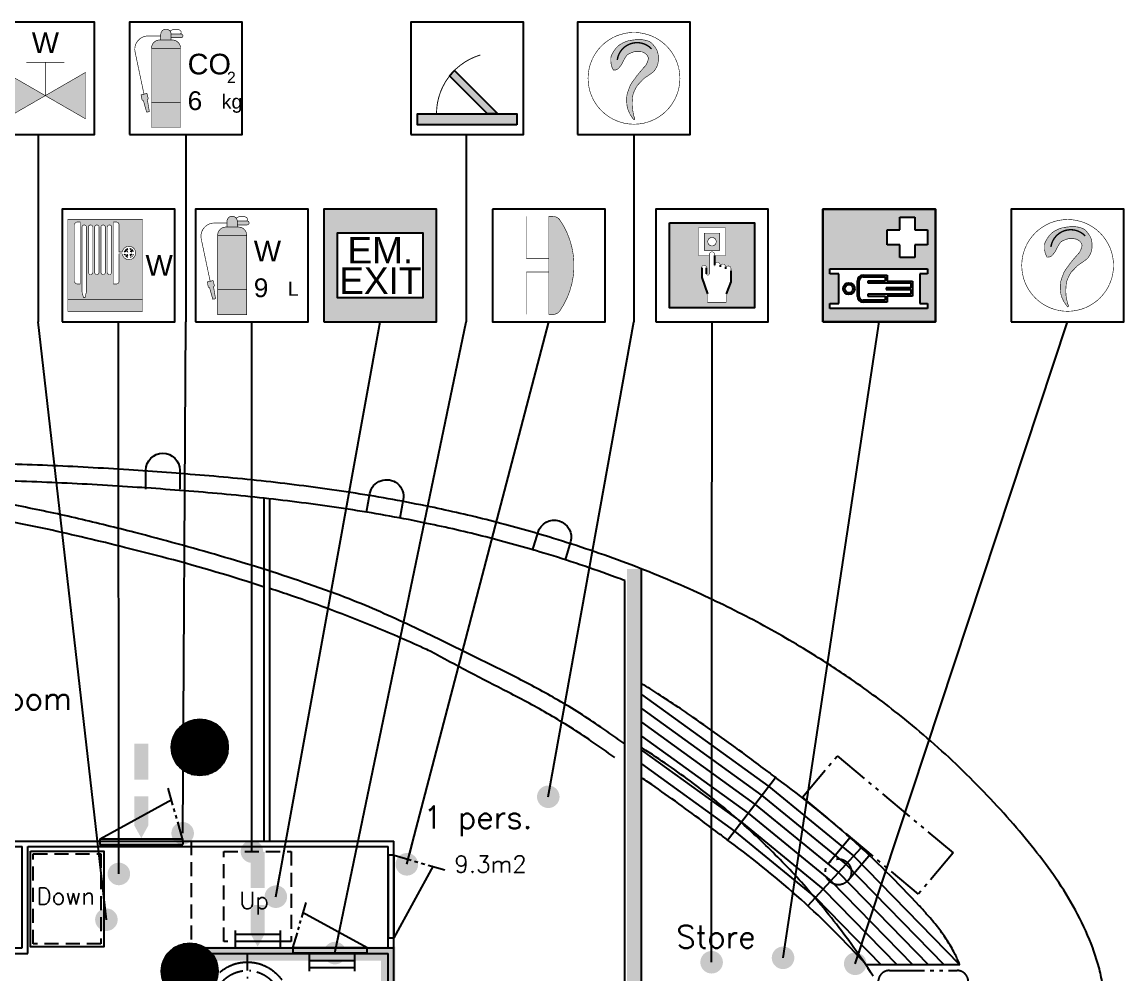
# Model space of a CAD drawing. Header units: millimetres. Extents: x 1084702 to 1166801, y 36632 to 124519.
# Drawn here: x 1117393 to 1127174, y 62397 to 70850 of the extents above; entities that cross this region are included whole.
import ezdxf
from ezdxf.enums import TextEntityAlignment as Align

# ---------------------------------------------------------------- set-up
doc = ezdxf.new("R2010")
doc.units = ezdxf.units.MM
doc.header["$LTSCALE"] = 250
for name, pattern in [('CENTER', [3, 2.5, -0.25, 0, -0.25]), ('DASHED', [0.75, 0.5, -0.25]), ('PHANTOM', [2.1, 1.25, -0.2, 0.125, -0.2, 0.125, -0.2]), ('PHANTOM2', [1.25, 0.625, -0.125, 0.125, -0.125, 0.125, -0.125])]:
    doc.linetypes.add(name, pattern=pattern)
doc.layers.get('0').update_dxf_attribs({"color": 255})
for name, color, linetype in [('%posline', 240, 'Continuous'), ('%symbol', 1, 'Continuous'), ('SAFECO1', 10, 'Continuous'), ('SAFECO2', 50, 'Continuous'), ('SAFECO253', 253, 'Continuous'), ('SAFECO3', 80, 'Continuous'), ('SAFECO7', 255, 'Continuous'), ('SAFETX1', 1, 'Continuous')]:
    doc.layers.add(name, color=color, linetype=linetype)
doc.styles.add('18', font='romans', dxfattribs={"height": 180})
doc.styles.add('ROMANS', font='ROMANS.shx', dxfattribs={"height": 100})
doc.styles.add('style1', font='arial.ttf')
doc.styles.add('SYMBOL TXT', font='arial.ttf')
doc.dimstyles.new('dott', dxfattribs={"dimscale": 100, "dimtxt": 150, "dimasz": 0.01, "dimexe": 0.5, "dimexo": 1, "dimgap": 1, "dimtad": 1, "dimdsep": 46, "dimtxsty": 'ROMANS', "dimcen": 1.5, "dimclrd": 1, "dimclre": 1, "dimclrt": 2, "dimazin": 2, "dimtfac": 1, "dimtmove": 2, "dimatfit": 3, "dimldrblk": 'DOT', "dimfxl": 1, "dimtvp": 100, "dimtolj": 1, "dimarcsym": 0})
pattern_1 = [(90, (-22923.392, -82019.804), (-18.095804, 1e-15), [])]

# ---------------------------------------------------------------- blocks, each defined once
blk = doc.blocks.new('A.4.25_SYMB')
at = {"layer": 'SAFECO3'}
h = blk.add_hatch(color=256, dxfattribs=at)
h.paths.add_polyline_path([(379, 821), (379, 686), (221, 686), (221, 821), (86, 821), (86, 979), (221, 979), (221, 1114), (379, 1114), (379, 979), (514, 979), (514, 821)], flags=16)
h.paths.add_polyline_path([(-432, 194), (-432, 323), (-432, 511), (-528, 511), (-528, 562), (515, 562), (515, 511), (432, 511), (432, 323), (432, 194), (515, 194), (515, 142), (-528, 142), (-528, 194)], flags=16)
h.paths.add_polyline_path([(-600, 1200), (600, 1200), (600, 0), (-600, 0)])
h = blk.add_hatch(color=256, dxfattribs=at)
h.dxf.hatch_style = 1
h.paths.add_polyline_path([(-385, 352, 1), (-261, 352, 1)])
h.paths.add_polyline_path([(-280, 352, -1), (-366, 352, -1)], flags=16)
h.paths.add_polyline_path([(83, 496), (-172, 496, 0.414214), (-233, 435), (-233, 352), (-233, 270, 0.414214), (-172, 209), (83, 209), (83, 273), (354, 273), (354, 352), (354, 432), (83, 432)])
h.paths.add_polyline_path([(64, 477), (64, 431), (-121, 431), (-121, 413), (335, 413), (335, 361), (72, 361), (72, 352), (72, 343), (335, 343), (335, 292), (-121, 292), (-121, 274), (64, 274), (64, 228), (-172, 228, -0.414214), (-214, 270), (-214, 352), (-214, 435, -0.414214), (-172, 477)], flags=16)
at = {"layer": 'SAFECO7'}
for p, q in [((-600, 1200), (600, 1200)), ((-600, 0), (-600, 1200)), ((600, 1200), (600, 0)), ((221, 979), (221, 1114)), ((221, 1114), (379, 1114)), ((379, 1114), (379, 979)), ((86, 821), (86, 979)), ((86, 979), (221, 979)), ((379, 979), (514, 979)), ((514, 979), (514, 821)), ((221, 821), (86, 821)), ((221, 686), (221, 821)), ((379, 821), (379, 686)), ((514, 821), (379, 821)), ((379, 686), (221, 686)), ((-528, 511), (-528, 562)), ((-528, 562), (515, 562)), ((-432, 511), (-528, 511)), ((-432, 323), (-432, 511)), ((-172, 496), (83, 496)), ((-172, 477), (64, 477)), ((64, 477), (64, 431)), ((83, 496), (83, 432)), ((515, 511), (432, 511)), ((432, 511), (432, 323)), ((515, 562), (515, 511)), ((-233, 352), (-233, 435)), ((-233, 270), (-233, 352)), ((-214, 352), (-214, 435)), ((-214, 270), (-214, 352)), ((64, 431), (-121, 431)), ((-121, 431), (-121, 413)), ((-121, 413), (335, 413)), ((335, 361), (72, 361)), ((72, 361), (72, 352)), ((72, 352), (72, 343)), ((83, 432), (354, 432)), ((335, 413), (335, 361)), ((354, 432), (354, 352)), ((-432, 194), (-432, 323)), ((335, 292), (-121, 292)), ((-121, 292), (-121, 274)), ((-121, 274), (64, 274)), ((64, 274), (64, 228)), ((72, 343), (335, 343)), ((354, 273), (83, 273)), ((83, 273), (83, 209)), ((335, 343), (335, 292)), ((354, 352), (354, 273)), ((432, 323), (432, 194)), ((-528, 142), (-528, 194)), ((-528, 194), (-432, 194)), ((515, 142), (-528, 142)), ((64, 228), (-172, 228)), ((83, 209), (-172, 209)), ((432, 194), (515, 194)), ((515, 194), (515, 142)), ((600, 0), (-600, 0))]:
    blk.add_line(p, q, dxfattribs=at)
at = {"layer": 'SAFECO7', "lineweight": -3}
blk.add_lwpolyline([(-600, 0), (600, 0), (600, 1200), (-600, 1200)], close=True, dxfattribs=at)
blk.add_lwpolyline([(-600, 0), (600, 0), (600, 1200), (-600, 1200)], close=True, dxfattribs=at)
at = {"layer": 'SAFECO7'}
for radius in [62.1, 42.9]:
    blk.add_circle((-323, 352), radius, dxfattribs=at)
for centre, radius, start, end in [((-172, 435), 61.2, 90, 180), ((-172, 435), 42, 90, 180), ((-172, 270), 61.2, 180, 270), ((-172, 270), 42, 180, 270)]:
    blk.add_arc(centre, radius, start, end, dxfattribs=at)
blk = doc.blocks.new('A.2.15W_SYMB')
at = {"layer": 'SAFECO1'}
h = blk.add_hatch(color=256, dxfattribs=at)
h.dxf.hatch_style = 1
h.paths.add_polyline_path([(-369, 673), (-369, 158), (78, 416)])
at = {"layer": 'SAFECO3'}
h = blk.add_hatch(color=256, dxfattribs=at)
h.dxf.hatch_style = 1
h.paths.add_polyline_path([(505, 663), (78, 416), (505, 169)])
at = {"layer": 'SAFECO7', "lineweight": -3}
blk.add_lwpolyline([(-600, 0), (600, 0), (600, 1200), (-600, 1200)], close=True, dxfattribs=at)
at = {"layer": 'SAFECO7', "const_width": 6}
for points in [[(-442, 116), (-442, 716), (-531, 716)], [(78, 771), (-126, 771)], [(78, 416), (78, 771)], [(78, 771), (281, 771)], [(-369, 416), (-442, 416)]]:
    blk.add_lwpolyline(points, dxfattribs=at)
blk.add_lwpolyline([(505, 663), (505, 169), (-369, 673), (-369, 158)], close=True, dxfattribs=at)
at = {"layer": 'SAFECO7', "style": 'SYMBOL TXT'}
blk.add_text('W', height=220, dxfattribs=at).set_placement((78, 981), align=Align.MIDDLE_CENTER)
blk = doc.blocks.new('A.2.27W_SYMB')
at = {"layer": 'SAFECO1'}
h = blk.add_hatch(color=256, dxfattribs=at)
h.dxf.hatch_style = 1
h.paths.add_polyline_path([(-540, 238), (255, 238), (255, 1090), (-540, 1090)])
edge = h.paths.add_edge_path(flags=16)
edge.add_line((-373, 256), (-358, 256))
edge.add_line((-358, 256), (-342, 320))
edge.add_line((-342, 320), (-342, 1007))
edge.add_arc((-366, 1007), 24, 0, 180)
edge.add_line((-390, 1007), (-390, 320))
edge.add_line((-390, 320), (-373, 256))
edge = h.paths.add_edge_path(flags=16)
edge.add_line((-469, 432), (-469, 1032))
edge.add_arc((-439, 1032), 30, 90, 180, ccw=False)
edge.add_line((-439, 1062), (-409, 1062))
edge.add_line((-409, 1062), (-409, 402))
edge.add_line((-409, 402), (-439, 402))
edge.add_arc((-439, 432), 30, 180, 270, ccw=False)
edge = h.paths.add_edge_path(flags=16)
edge.add_line((-207, 527), (-207, 1007))
edge.add_arc((-231, 1007), 24, 0, 180)
edge.add_line((-255, 1007), (-255, 527))
edge.add_arc((-231, 527), 24, 180, 360)
edge = h.paths.add_edge_path(flags=16)
edge.add_line((-140, 527), (-140, 1007))
edge.add_arc((-164, 1007), 24, 0, 180)
edge.add_line((-188, 1007), (-188, 527))
edge.add_arc((-164, 527), 24, 180, 360)
edge = h.paths.add_edge_path(flags=16)
edge.add_line((-54, 402), (-24, 402))
edge.add_arc((-24, 432), 30, 270, 360)
edge.add_line((6, 432), (6, 723))
edge.add_line((6, 723), (40, 723))
edge.add_arc((112, 732), 72, 187.6623, 532.3377)
edge.add_line((40, 742), (6, 742))
edge.add_line((6, 742), (6, 1032))
edge.add_arc((-24, 1032), 30, 0, 90)
edge.add_line((-24, 1062), (-54, 1062))
edge.add_line((-54, 1062), (-54, 402))
edge = h.paths.add_edge_path(flags=16)
edge.add_line((-274, 527), (-274, 1007))
edge.add_arc((-298, 1007), 24, 0, 180)
edge.add_line((-322, 1007), (-322, 527))
edge.add_arc((-298, 527), 24, 180, 360)
edge = h.paths.add_edge_path(flags=16)
edge.add_line((-121, 1007), (-121, 527))
edge.add_arc((-97, 527), 24, 180, 360)
edge.add_line((-73, 527), (-73, 1007))
edge.add_arc((-97, 1007), 24, 0, 180)
at = {"layer": 'SAFECO3'}
h = blk.add_hatch(color=256, dxfattribs=at)
h.dxf.hatch_style = 1
h.paths.add_polyline_path([(-540, 238), (-540, 110), (255, 110), (255, 238)])
at = {"layer": 'SAFECO7'}
h = blk.add_hatch(dxfattribs=at)
h.set_pattern_fill('_USER', color=256, scale=24, angle=45, pattern_type=0)
h.set_pattern_definition([(45, (-6674.275, -55859.614), (-16.970563, 16.970563), [])])
edge = h.paths.add_edge_path()
edge.add_line((124, 684), (124, 720))
edge.add_line((124, 720), (160, 720))
edge.add_arc((112, 732), 50.1, 284.3786, 345.4006, ccw=False)
edge = h.paths.add_edge_path()
edge.add_arc((112, 732), 50.1, 14.5994, 75.6214)
edge.add_line((124, 781), (124, 745))
edge.add_line((124, 745), (160, 745))
edge = h.paths.add_edge_path()
edge.add_arc((112, 732), 50.1, 104.3786, 165.4006)
edge.add_line((63, 745), (99, 745))
edge.add_line((99, 745), (99, 781))
edge = h.paths.add_edge_path()
edge.add_arc((112, 732), 50.1, 194.5994, 255.6214, ccw=False)
edge.add_line((63, 720), (99, 720))
edge.add_line((99, 720), (99, 684))
at = {"layer": 'SAFECO7', "lineweight": -3}
blk.add_lwpolyline([(-600, 0), (600, 0), (600, 1200), (-600, 1200)], close=True, dxfattribs=at)
at = {"layer": 'SAFECO7', "const_width": 6}
for points in [[(-540, 238), (255, 238), (255, 1090), (-540, 1090)], [(255, 110), (255, 238), (-540, 238), (-540, 110)]]:
    blk.add_lwpolyline(points, close=True, dxfattribs=at)
for points in [[(-469, 432), (-469, 1032, -0.414214), (-439, 1062), (-409, 1062), (-409, 402), (-439, 402, -0.414214)], [(-54, 402), (-24, 402, 0.414214), (6, 432), (6, 723), (40, 723, 14.933034), (40, 742), (6, 742), (6, 1032, 0.414214), (-24, 1062), (-54, 1062)], [(-373, 256), (-358, 256), (-342, 320), (-342, 1007, 1), (-390, 1007), (-390, 320)], [(-274, 527), (-274, 1007, 1), (-322, 1007), (-322, 527, 1)], [(-207, 527), (-207, 1007, 1), (-255, 1007), (-255, 527, 1)], [(-140, 527), (-140, 1007, 1), (-188, 1007), (-188, 527, 1)], [(-121, 1007), (-121, 527, 1), (-73, 527), (-73, 1007, 1)], [(99, 781, 0.272735), (63, 745), (99, 745)], [(99, 684, -0.272735), (63, 720), (99, 720)], [(160, 745, 0.272735), (124, 781), (124, 745)], [(124, 684), (124, 720), (160, 720, -0.272735)]]:
    blk.add_lwpolyline(points, format="xyb", close=True, dxfattribs=at)
at = {"layer": 'SAFECO7', "style": 'SYMBOL TXT'}
blk.add_text('W', height=220, dxfattribs=at).set_placement((433, 600), align=Align.MIDDLE_CENTER)
at = {"layer": 'SAFETX1', "style": 'SYMBOL TXT'}
blk.add_attdef('LENGTH', text='', height=200, dxfattribs=at).set_placement((746, 600), align=Align.MIDDLE_LEFT)
blk = doc.blocks.new('A.2.28W_SYMB')
at = {"layer": 'SAFECO1'}
h = blk.add_hatch(color=256, dxfattribs=at)
h.dxf.hatch_style = 1
h.paths.add_polyline_path([(-137, 1008), (-284, 1008, 0.403094), (-365, 920), (-56, 920, 0.403094)])
h.paths.add_polyline_path([(-56, 920), (-365, 920), (-365, 342), (-56, 342)])
at = {"layer": 'SAFECO3'}
h = blk.add_hatch(color=256, dxfattribs=at)
h.dxf.hatch_style = 1
h.paths.add_polyline_path([(-56, 342), (-365, 342), (-365, 76), (-56, 76)])
at = {"layer": 'SAFECO7'}
h = blk.add_hatch(color=256, dxfattribs=at)
h.dxf.hatch_style = 1
h.paths.add_polyline_path([(-51, 1073), (-156, 1073, -0.018519), (-156, 1069), (-156, 1032), (-51, 1032, 1)])
h.paths.add_polyline_path([(-156, 1069, 1), (-266, 1069), (-266, 1008), (-156, 1008)])
h.paths.add_polyline_path([(-400, 384), (-409, 371), (-387, 245), (-417, 240), (-451, 361), (-465, 369), (-476, 424), (-445, 431), (-414, 439)])
at = {"layer": 'SAFECO7', "lineweight": -3}
blk.add_lwpolyline([(-600, 0), (600, 0), (600, 1200), (-600, 1200)], close=True, dxfattribs=at)
at = {"layer": 'SAFECO7', "const_width": 6.68}
for points in [[(-156, 1008), (-156, 1069, 1), (-266, 1069), (-266, 1008)], [(-167, 1103), (-158, 1109, -0.258087), (-64, 1114, -0.513256), (-56, 1073)], [(-156, 1073), (-51, 1073, -1), (-51, 1032), (-156, 1032)], [(-445, 431), (-540, 881, -0.452225), (-413, 1051), (-266, 1051)]]:
    blk.add_lwpolyline(points, format="xyb", dxfattribs=at)
blk.add_lwpolyline([(-137, 1008), (-284, 1008, 0.403094), (-365, 920), (-56, 920, 0.403094)], format="xyb", close=True, dxfattribs=at)
blk.add_lwpolyline([(-56, 76), (-365, 76), (-365, 920), (-56, 920)], close=True, dxfattribs=at)
for points in [[(-388, 246), (-409, 371), (-400, 384), (-414, 439), (-445, 431), (-476, 424), (-465, 369), (-451, 361), (-417, 240), (-387, 245)], [(-56, 342), (-365, 342)]]:
    blk.add_lwpolyline(points, dxfattribs=at)
at = {"layer": 'SAFECO7', "style": 'SYMBOL TXT'}
for s, height, p in [('W', 220, (20, 576)), ('L', 150, (382, 232))]:
    blk.add_text(s, height=height, dxfattribs=at).set_placement(p, align=Align.BOTTOM_LEFT)
blk.add_attdef('CAP.', text='', height=200, dxfattribs=at).set_placement((20, 202), align=Align.BOTTOM_LEFT)
blk = doc.blocks.new('A.2.28CO2_SYMB')
at = {"layer": 'SAFECO1'}
h = blk.add_hatch(color=256, dxfattribs=at)
h.dxf.hatch_style = 1
h.paths.add_polyline_path([(-137, 1008), (-284, 1008, 0.403094), (-365, 920), (-56, 920, 0.403094)])
h.paths.add_polyline_path([(-56, 920), (-365, 920), (-365, 342), (-56, 342)])
at = {"layer": 'SAFECO253'}
h = blk.add_hatch(color=256, dxfattribs=at)
h.dxf.hatch_style = 1
h.paths.add_polyline_path([(-56, 342), (-365, 342), (-365, 76), (-56, 76)])
at = {"layer": 'SAFECO7'}
h = blk.add_hatch(color=256, dxfattribs=at)
h.dxf.hatch_style = 1
h.paths.add_polyline_path([(-51, 1073), (-156, 1073, -0.018519), (-156, 1069), (-156, 1032), (-51, 1032, 1)])
h.paths.add_polyline_path([(-156, 1069, 1), (-266, 1069), (-266, 1008), (-156, 1008)])
h.paths.add_polyline_path([(-400, 384), (-409, 371), (-387, 245), (-417, 240), (-451, 361), (-465, 369), (-476, 424), (-445, 431), (-414, 439)])
at = {"layer": 'SAFECO7', "lineweight": -3}
blk.add_lwpolyline([(-600, 0), (600, 0), (600, 1200), (-600, 1200)], close=True, dxfattribs=at)
at = {"layer": 'SAFECO7', "const_width": 6.68}
for points in [[(-156, 1008), (-156, 1069, 1), (-266, 1069), (-266, 1008)], [(-167, 1103), (-158, 1109, -0.258087), (-64, 1114, -0.513256), (-56, 1073)], [(-156, 1073), (-51, 1073, -1), (-51, 1032), (-156, 1032)], [(-445, 431), (-540, 881, -0.452225), (-413, 1051), (-266, 1051)]]:
    blk.add_lwpolyline(points, format="xyb", dxfattribs=at)
blk.add_lwpolyline([(-137, 1008), (-284, 1008, 0.403094), (-365, 920), (-56, 920, 0.403094)], format="xyb", close=True, dxfattribs=at)
blk.add_lwpolyline([(-56, 76), (-365, 76), (-365, 920), (-56, 920)], close=True, dxfattribs=at)
for points in [[(-388, 246), (-409, 371), (-400, 384), (-414, 439), (-445, 431), (-476, 424), (-465, 369), (-451, 361), (-417, 240), (-387, 245)], [(-56, 342), (-365, 342)]]:
    blk.add_lwpolyline(points, dxfattribs=at)
at = {"layer": 'SAFECO7', "style": 'SYMBOL TXT'}
for s, height, p in [('CO', 220, (20, 576)), ('kg', 150, (382, 232))]:
    blk.add_text(s, height=height, dxfattribs=at).set_placement(p, align=Align.BOTTOM_LEFT)
blk.add_text('2', height=120, dxfattribs=at).set_placement((439, 550))
blk.add_attdef('CAP.', text='', height=200, dxfattribs=at).set_placement((20, 202), align=Align.BOTTOM_LEFT)
blk = doc.blocks.new('A.1.4_SYMB')
at = {"layer": 'SAFECO1'}
h = blk.add_hatch(color=256, dxfattribs=at)
h.dxf.hatch_style = 1
h.paths.add_polyline_path([(-188, 625, -0.030387), (-135, 684), (327, 222), (215, 222)])
h.paths.add_polyline_path([(529, 104), (-529, 104), (-529, 222), (529, 222)])
at = {"layer": 'SAFECO7', "lineweight": -3}
blk.add_lwpolyline([(-600, 0), (600, 0), (600, 1200), (-600, 1200)], close=True, dxfattribs=at)
at = {"layer": 'SAFECO7', "const_width": 10}
blk.add_lwpolyline([(-327, 222, -0.332367), (141, 849)], format="xyb", dxfattribs=at)
at = {"layer": 'SAFECO7'}
blk.add_lwpolyline([(-188, 625, -0.030387), (-135, 684), (327, 222), (215, 222), (-188, 625, -0.030387)], format="xyb", close=True, dxfattribs=at)
blk.add_lwpolyline([(529, 104), (-529, 104), (-529, 222), (529, 222)], close=True, dxfattribs=at)
blk = doc.blocks.new('S.3.1_SYMB')
at = {"layer": 'SAFECO3'}
h = blk.add_hatch(color=256, dxfattribs=at)
h.dxf.hatch_style = 1
h.paths.add_polyline_path([(-600, 0), (600, 0), (600, 1200), (-600, 1200)])
h.paths.add_polyline_path([(-35, 258), (458, 258), (458, 618), (458, 942), (370, 942), (0, 942), (-370, 942), (-458, 942), (-458, 618), (-458, 258)], flags=16)
at = {"layer": 'SAFECO7'}
for p, q in [((600, 1200), (-600, 1200)), ((-600, 1200), (-600, 0)), ((600, 0), (600, 1200)), ((-370, 942), (-458, 942)), ((-458, 942), (-458, 618)), ((0, 942), (-370, 942)), ((370, 942), (0, 942)), ((458, 942), (370, 942)), ((458, 618), (458, 942)), ((-458, 618), (-458, 258)), ((458, 258), (458, 618)), ((-458, 258), (-35, 258)), ((-35, 258), (458, 258)), ((-600, 0), (600, 0)), ((-600, 0), (-600, 0))]:
    blk.add_line(p, q, dxfattribs=at)
for points in [[(-600, 0), (600, 0), (600, 1200), (-600, 1200)], [(-35, 258), (458, 258), (458, 618), (458, 942), (370, 942), (0, 942), (-370, 942), (-458, 942), (-458, 618), (-458, 258)]]:
    blk.add_lwpolyline(points, close=True, dxfattribs=at)
at = {"layer": 'SAFECO7', "style": 'style1'}
for s, p in [('EM.', (0, 762)), ('EXIT', (0, 438))]:
    blk.add_text(s, height=281.9, dxfattribs=at).set_placement(p, align=Align.MIDDLE)
blk = doc.blocks.new('A.2.40_SYMB')
at = {"layer": 'SAFECO1'}
h = blk.add_hatch(color=256, dxfattribs=at)
h.paths.add_polyline_path([(453, 1053), (-453, 1053), (-453, 147), (453, 147)])
h.paths.add_polyline_path([(-144, 1000), (144, 1000), (144, 706), (29, 706), (29, 603, -1), (87, 603), (87, 586, -1), (144, 586), (144, 565, -1), (202, 565), (202, 424), (151, 296), (151, 207), (-47, 207), (-47, 296), (-110, 472), (-110, 573, -1.129147), (-59, 573), (-59, 508, 0.839168), (-29, 508), (-29, 706), (-144, 706)], flags=16)
h.paths.add_polyline_path([(-83, 944), (83, 944), (83, 761), (-83, 761)], flags=0)
h.paths.add_polyline_path([(0, 898, -1), (0, 808, -1)], flags=0)
at = {"layer": 'SAFECO7'}
for p, q in [((29, 603), (29, 706)), ((87, 603), (87, 586)), ((-110, 573), (-110, 472)), ((-110, 472), (-47, 296)), ((-59, 511), (-59, 573)), ((144, 586), (144, 565)), ((202, 544), (202, 424)), ((202, 424), (151, 296))]:
    blk.add_line(p, q, dxfattribs=at)
at = {"layer": 'SAFECO7', "lineweight": -3}
blk.add_lwpolyline([(-600, 0), (600, 0), (600, 1200), (-600, 1200)], close=True, dxfattribs=at)
at = {"layer": 'SAFECO7'}
blk.add_lwpolyline([(-453, 1053), (453, 1053), (453, 147), (-453, 147)], close=True, dxfattribs=at)
for points, const_width in [([(29, 589), (29, 706), (144, 706), (144, 1000), (-144, 1000), (-144, 706), (-29, 706), (-29, 508, -0.839168), (-59, 508), (-59, 573, 1.129147), (-110, 573), (-110, 472), (-47, 296), (-47, 207), (151, 207), (151, 296), (202, 424), (202, 565, 1), (144, 565), (144, 586, 1), (87, 586), (87, 603, 1), (29, 603)], 4.76), ([(-29, 706), (-29, 715, -1.026159), (29, 715), (29, 706), (144, 706), (144, 1000), (-144, 1000), (-144, 706)], 4.76), ([(0, 898, 1), (0, 808, 1), (0, 898, 1)], 6.26)]:
    blk.add_lwpolyline(points, format="xyb", dxfattribs=dict(at, const_width=const_width))
at = {"layer": 'SAFECO7', "const_width": 6.26}
blk.add_lwpolyline([(-83, 761), (83, 761), (83, 944), (-83, 944)], close=True, dxfattribs=at)
blk = doc.blocks.new('S.2.34_SYMB')
at = {"layer": 'SAFECO1'}
h = blk.add_hatch(color=256, dxfattribs=at)
h.dxf.hatch_style = 1
edge = h.paths.add_edge_path()
edge.add_arc((45, 1030), 91.2, 38.4869, 90)
edge.add_line((45, 1122), (0, 1122))
edge.add_line((0, 1122), (0, 78))
edge.add_line((0, 78), (45, 78))
edge.add_arc((45, 170), 91.2, 270, 321.5131)
edge.add_arc((-587, 600), 855, 325.2704, 394.7296)
at = {"layer": 'SAFECO7'}
blk.add_lwpolyline([(-600, 1200), (-600, 0), (600, 0), (600, 1200)], close=True, dxfattribs=at)
at = {"layer": 'SAFECO7', "const_width": 6}
for points in [[(-237, 1122), (-237, 671), (0, 671)], [(0, 529), (-237, 529), (-237, 78)]]:
    blk.add_lwpolyline(points, dxfattribs=at)
blk.add_lwpolyline([(116, 1087, 0.228631), (45, 1122), (0, 1122), (0, 78), (45, 78, 0.228631), (116, 113, 0.312706), (116, 1087)], format="xyb", dxfattribs=at)
blk = doc.blocks.new('A.2.41_SYMB')
at = {"layer": 'SAFECO1'}
h = blk.add_hatch(color=256, dxfattribs=at)
h.dxf.hatch_style = 1
h.paths.add_polyline_path([(-220, 689), (-226, 701), (-232, 713), (-236, 724), (-240, 735), (-242, 746), (-244, 756), (-246, 766), (-246, 775), (-247, 784), (-247, 792), (-247, 800), (-247, 807), (-247, 814), (-246, 821), (-245, 827), (-244, 833), (-242, 838), (-240, 844), (-238, 849), (-236, 854), (-233, 859), (-230, 864), (-228, 868), (-225, 873), (-222, 878), (-219, 883), (-216, 888), (-213, 893), (-210, 898), (-206, 903), (-203, 907), (-199, 912), (-196, 917), (-192, 921), (-188, 926), (-184, 930), (-179, 934), (-175, 938), (-171, 942), (-167, 946), (-163, 949), (-159, 953), (-155, 956), (-150, 959), (-146, 962), (-142, 964), (-137, 967), (-133, 970), (-128, 972), (-123, 975), (-118, 977), (-113, 980), (-108, 982), (-102, 985), (-97, 987), (-92, 989), (-87, 991), (-82, 993), (-76, 995), (-71, 996), (-66, 998), (-60, 1000), (-54, 1001), (-48, 1003), (-41, 1004), (-34, 1005), (-26, 1006), (-19, 1007), (-11, 1009), (-3, 1009), (5, 1010), (13, 1011), (21, 1012), (28, 1012), (36, 1013), (43, 1013), (50, 1013), (58, 1013), (65, 1013), (72, 1013), (79, 1012), (86, 1012), (93, 1011), (99, 1010), (106, 1009), (113, 1008), (119, 1006), (126, 1005), (133, 1003), (139, 1001), (146, 999), (152, 997), (159, 994), (164, 992), (170, 989), (176, 985), (181, 982), (185, 978), (189, 974), (193, 970), (197, 966), (201, 962), (204, 958), (207, 955), (210, 951), (212, 948), (215, 945), (217, 942), (219, 940), (222, 937), (224, 933), (227, 930), (229, 926), (232, 922), (235, 918), (237, 913), (240, 908), (243, 903), (245, 898), (247, 893), (249, 887), (251, 881), (253, 875), (254, 868), (256, 862), (257, 855), (258, 848), (259, 841), (259, 834), (260, 826), (260, 819), (260, 811), (260, 804), (260, 796), (259, 789), (259, 782), (258, 776), (257, 769), (256, 763), (254, 757), (253, 751), (251, 746), (249, 740), (247, 734), (245, 729), (242, 723), (240, 718), (237, 712), (234, 707), (231, 702), (228, 697), (225, 692), (222, 688), (219, 684), (216, 680), (212, 676), (209, 673), (205, 669), (201, 665), (196, 662), (192, 658), (187, 654), (182, 650), (176, 647), (171, 643), (165, 639), (159, 635), (154, 631), (148, 627), (142, 623), (137, 620), (131, 616), (125, 612), (120, 608), (115, 604), (109, 600), (104, 596), (99, 591), (94, 586), (90, 581), (85, 576), (80, 572), (76, 567), (72, 562), (67, 558), (63, 554), (59, 550), (55, 545), (51, 541), (47, 537), (43, 533), (40, 529), (36, 524), (33, 520), (30, 515), (27, 510), (24, 505), (22, 501), (19, 496), (16, 491), (14, 486), (11, 481), (9, 476), (7, 471), (5, 466), (2, 461), (0, 456), (-2, 451), (-4, 446), (-5, 441), (-7, 436), (-9, 430), (-10, 425), (-12, 419), (-13, 413), (-14, 407), (-15, 400), (-16, 394), (-16, 387), (-17, 379), (-18, 372), (-18, 365), (-18, 357), (-19, 349), (-19, 341), (-19, 332), (-19, 324), (-19, 316), (-19, 308), (-18, 300), (-18, 292), (-17, 285), (-17, 278), (-16, 271), (-15, 265), (-13, 258), (-12, 252), (-11, 246), (-10, 241), (-9, 235), (-8, 229), (-6, 223), (-5, 218), (-4, 212), (-3, 207), (-2, 202), (-1, 198), (0, 193), (1, 189), (3, 186), (4, 182), (5, 179), (6, 177), (7, 174), (8, 172), (8, 170), (9, 167), (8, 165), (8, 164), (7, 162), (6, 161), (5, 159), (4, 159), (3, 158), (1, 158), (0, 159), (-1, 159), (-3, 160), (-4, 161), (-5, 163), (-7, 165), (-8, 167), (-10, 169), (-11, 171), (-13, 173), (-15, 175), (-16, 178), (-18, 181), (-20, 183), (-22, 186), (-24, 189), (-26, 192), (-28, 195), (-30, 198), (-32, 202), (-35, 205), (-37, 208), (-39, 212), (-41, 215), (-43, 219), (-45, 223), (-47, 227), (-49, 231), (-50, 235), (-52, 238), (-54, 242), (-56, 247), (-58, 251), (-60, 255), (-61, 259), (-63, 263), (-65, 268), (-66, 272), (-68, 276), (-69, 281), (-70, 286), (-71, 291), (-72, 296), (-73, 301), (-74, 307), (-75, 313), (-75, 319), (-76, 325), (-76, 332), (-77, 338), (-77, 345), (-77, 352), (-77, 358), (-78, 365), (-78, 371), (-78, 376), (-78, 382), (-78, 387), (-78, 392), (-78, 396), (-77, 401), (-77, 405), (-76, 410), (-76, 415), (-75, 419), (-74, 424), (-73, 429), (-72, 434), (-71, 438), (-69, 443), (-68, 448), (-66, 453), (-65, 458), (-63, 463), (-61, 467), (-60, 472), (-58, 477), (-56, 482), (-54, 488), (-52, 493), (-50, 498), (-48, 503), (-46, 509), (-44, 514), (-42, 520), (-39, 526), (-36, 531), (-33, 537), (-29, 543), (-26, 549), (-22, 554), (-18, 560), (-14, 565), (-10, 571), (-7, 576), (-3, 581), (0, 585), (3, 590), (7, 594), (10, 598), (13, 602), (16, 607), (19, 611), (22, 615), (26, 620), (29, 625), (33, 629), (36, 634), (40, 638), (44, 643), (47, 648), (51, 652), (55, 657), (59, 661), (63, 666), (66, 670), (70, 674), (73, 678), (77, 682), (80, 686), (83, 689), (86, 693), (88, 696), (91, 699), (94, 703), (97, 706), (100, 710), (103, 713), (107, 717), (110, 720), (113, 724), (116, 728), (120, 731), (123, 735), (126, 739), (128, 743), (131, 747), (133, 751), (135, 755), (137, 759), (139, 763), (140, 767), (142, 771), (143, 775), (145, 779), (146, 782), (147, 786), (148, 790), (149, 793), (150, 796), (151, 799), (151, 802), (152, 805), (152, 808), (152, 811), (152, 814), (152, 816), (152, 819), (152, 821), (151, 824), (150, 827), (149, 829), (148, 832), (146, 835), (145, 838), (143, 840), (141, 843), (140, 846), (138, 848), (135, 851), (133, 853), (131, 856), (128, 858), (126, 860), (123, 863), (120, 865), (117, 867), (114, 869), (111, 871), (108, 873), (104, 875), (101, 877), (97, 878), (93, 879), (89, 881), (84, 882), (80, 882), (75, 883), (70, 884), (65, 884), (60, 885), (55, 885), (49, 885), (44, 885), (38, 885), (33, 885), (27, 885), (22, 885), (18, 885), (13, 884), (9, 884), (5, 883), (1, 882), (-2, 882), (-6, 881), (-9, 880), (-13, 878), (-17, 877), (-21, 876), (-24, 874), (-28, 873), (-32, 871), (-36, 869), (-40, 868), (-44, 866), (-48, 864), (-51, 863), (-55, 861), (-58, 859), (-62, 858), (-65, 855), (-68, 853), (-71, 851), (-74, 848), (-77, 844), (-80, 841), (-82, 837), (-85, 833), (-88, 829), (-90, 825), (-93, 821), (-96, 816), (-98, 812), (-101, 807), (-104, 803), (-106, 798), (-109, 793), (-111, 789), (-114, 784), (-116, 779), (-119, 775), (-121, 770), (-123, 765), (-125, 761), (-128, 756), (-130, 752), (-132, 748), (-135, 744), (-137, 740), (-140, 737), (-142, 733), (-145, 730), (-148, 726), (-151, 723), (-153, 720), (-156, 716), (-159, 713), (-162, 710), (-165, 707), (-168, 704), (-172, 701), (-175, 698), (-180, 696), (-184, 694), (-189, 692), (-194, 690), (-199, 689), (-204, 689), (-210, 688), (-215, 688)])
at = {"layer": 'SAFECO7', "lineweight": -3}
blk.add_lwpolyline([(-600, 0), (600, 0), (600, 1200), (-600, 1200)], close=True, dxfattribs=at)
at = {"layer": 'SAFECO7'}
for points, const_width in [([(0, 1089, 1), (0, 111, 1), (0, 1089, 1)], 6), ([(-178, 796, -0.606738), (-178, 796, -0.629433), (187, 914, -0.299862)], 15)]:
    blk.add_lwpolyline(points, format="xyb", dxfattribs=dict(at, const_width=const_width))
at = {"layer": 'SAFECO7', "const_width": 6}
blk.add_lwpolyline([(-220, 689), (-226, 701), (-232, 713), (-236, 724), (-240, 735), (-242, 746), (-244, 756), (-246, 766), (-246, 775), (-247, 784), (-247, 792), (-247, 800), (-247, 807), (-247, 814), (-246, 821), (-245, 827), (-244, 833), (-242, 838), (-240, 844), (-238, 849), (-236, 854), (-233, 859), (-230, 864), (-228, 868), (-225, 873), (-222, 878), (-219, 883), (-216, 888), (-213, 893), (-210, 898), (-206, 903), (-203, 907), (-199, 912), (-196, 917), (-192, 921), (-188, 926), (-184, 930), (-179, 934), (-175, 938), (-171, 942), (-167, 946), (-163, 949), (-159, 953), (-155, 956), (-150, 959), (-146, 962), (-142, 964), (-137, 967), (-133, 970), (-128, 972), (-123, 975), (-118, 977), (-113, 980), (-108, 982), (-102, 985), (-97, 987), (-92, 989), (-87, 991), (-82, 993), (-76, 995), (-71, 996), (-66, 998), (-60, 1000), (-54, 1001), (-48, 1003), (-41, 1004), (-34, 1005), (-26, 1006), (-19, 1007), (-11, 1009), (-3, 1009), (5, 1010), (13, 1011), (21, 1012), (28, 1012), (36, 1013), (43, 1013), (50, 1013), (58, 1013), (65, 1013), (72, 1013), (79, 1012), (86, 1012), (93, 1011), (99, 1010), (106, 1009), (113, 1008), (119, 1006), (126, 1005), (133, 1003), (139, 1001), (146, 999), (152, 997), (159, 994), (164, 992), (170, 989), (176, 985), (181, 982), (185, 978), (189, 974), (193, 970), (197, 966), (201, 962), (204, 958), (207, 955), (210, 951), (212, 948), (215, 945), (217, 942), (219, 940), (222, 937), (224, 933), (227, 930), (229, 926), (232, 922), (235, 918), (237, 913), (240, 908), (243, 903), (245, 898), (247, 893), (249, 887), (251, 881), (253, 875), (254, 868), (256, 862), (257, 855), (258, 848), (259, 841), (259, 834), (260, 826), (260, 819), (260, 811), (260, 804), (260, 796), (259, 789), (259, 782), (258, 776), (257, 769), (256, 763), (254, 757), (253, 751), (251, 746), (249, 740), (247, 734), (245, 729), (242, 723), (240, 718), (237, 712), (234, 707), (231, 702), (228, 697), (225, 692), (222, 688), (219, 684), (216, 680), (212, 676), (209, 673), (205, 669), (201, 665), (196, 662), (192, 658), (187, 654), (182, 650), (176, 647), (171, 643), (165, 639), (159, 635), (154, 631), (148, 627), (142, 623), (137, 620), (131, 616), (125, 612), (120, 608), (115, 604), (109, 600), (104, 596), (99, 591), (94, 586), (90, 581), (85, 576), (80, 572), (76, 567), (72, 562), (67, 558), (63, 554), (59, 550), (55, 545), (51, 541), (47, 537), (43, 533), (40, 529), (36, 524), (33, 520), (30, 515), (27, 510), (24, 505), (22, 501), (19, 496), (16, 491), (14, 486), (11, 481), (9, 476), (7, 471), (5, 466), (2, 461), (0, 456), (-2, 451), (-4, 446), (-5, 441), (-7, 436), (-9, 430), (-10, 425), (-12, 419), (-13, 413), (-14, 407), (-15, 400), (-16, 394), (-16, 387), (-17, 379), (-18, 372), (-18, 365), (-18, 357), (-19, 349), (-19, 341), (-19, 332), (-19, 324), (-19, 316), (-19, 308), (-18, 300), (-18, 292), (-17, 285), (-17, 278), (-16, 271), (-15, 265), (-13, 258), (-12, 252), (-11, 246), (-10, 241), (-9, 235), (-8, 229), (-6, 223), (-5, 218), (-4, 212), (-3, 207), (-2, 202), (-1, 198), (0, 193), (1, 189), (3, 186), (4, 182), (5, 179), (6, 177), (7, 174), (8, 172), (8, 170), (9, 167), (8, 165), (8, 164), (7, 162), (6, 161), (5, 159), (4, 159), (3, 158), (1, 158), (0, 159), (-1, 159), (-3, 160), (-4, 161), (-5, 163), (-7, 165), (-8, 167), (-10, 169), (-11, 171), (-13, 173), (-15, 175), (-16, 178), (-18, 181), (-20, 183), (-22, 186), (-24, 189), (-26, 192), (-28, 195), (-30, 198), (-32, 202), (-35, 205), (-37, 208), (-39, 212), (-41, 215), (-43, 219), (-45, 223), (-47, 227), (-49, 231), (-50, 235), (-52, 238), (-54, 242), (-56, 247), (-58, 251), (-60, 255), (-61, 259), (-63, 263), (-65, 268), (-66, 272), (-68, 276), (-69, 281), (-70, 286), (-71, 291), (-72, 296), (-73, 301), (-74, 307), (-75, 313), (-75, 319), (-76, 325), (-76, 332), (-77, 338), (-77, 345), (-77, 352), (-77, 358), (-78, 365), (-78, 371), (-78, 376), (-78, 382), (-78, 387), (-78, 392), (-78, 396), (-77, 401), (-77, 405), (-76, 410), (-76, 415), (-75, 419), (-74, 424), (-73, 429), (-72, 434), (-71, 438), (-69, 443), (-68, 448), (-66, 453), (-65, 458), (-63, 463), (-61, 467), (-60, 472), (-58, 477), (-56, 482), (-54, 488), (-52, 493), (-50, 498), (-48, 503), (-46, 509), (-44, 514), (-42, 520), (-39, 526), (-36, 531), (-33, 537), (-29, 543), (-26, 549), (-22, 554), (-18, 560), (-14, 565), (-10, 571), (-7, 576), (-3, 581), (0, 585), (3, 590), (7, 594), (10, 598), (13, 602), (16, 607), (19, 611), (22, 615), (26, 620), (29, 625), (33, 629), (36, 634), (40, 638), (44, 643), (47, 648), (51, 652), (55, 657), (59, 661), (63, 666), (66, 670), (70, 674), (73, 678), (77, 682), (80, 686), (83, 689), (86, 693), (88, 696), (91, 699), (94, 703), (97, 706), (100, 710), (103, 713), (107, 717), (110, 720), (113, 724), (116, 728), (120, 731), (123, 735), (126, 739), (128, 743), (131, 747), (133, 751), (135, 755), (137, 759), (139, 763), (140, 767), (142, 771), (143, 775), (145, 779), (146, 782), (147, 786), (148, 790), (149, 793), (150, 796), (151, 799), (151, 802), (152, 805), (152, 808), (152, 811), (152, 814), (152, 816), (152, 819), (152, 821), (151, 824), (150, 827), (149, 829), (148, 832), (146, 835), (145, 838), (143, 840), (141, 843), (140, 846), (138, 848), (135, 851), (133, 853), (131, 856), (128, 858), (126, 860), (123, 863), (120, 865), (117, 867), (114, 869), (111, 871), (108, 873), (104, 875), (101, 877), (97, 878), (93, 879), (89, 881), (84, 882), (80, 882), (75, 883), (70, 884), (65, 884), (60, 885), (55, 885), (49, 885), (44, 885), (38, 885), (33, 885), (27, 885), (22, 885), (18, 885), (13, 884), (9, 884), (5, 883), (1, 882), (-2, 882), (-6, 881), (-9, 880), (-13, 878), (-17, 877), (-21, 876), (-24, 874), (-28, 873), (-32, 871), (-36, 869), (-40, 868), (-44, 866), (-48, 864), (-51, 863), (-55, 861), (-58, 859), (-62, 858), (-65, 855), (-68, 853), (-71, 851), (-74, 848), (-77, 844), (-80, 841), (-82, 837), (-85, 833), (-88, 829), (-90, 825), (-93, 821), (-96, 816), (-98, 812), (-101, 807), (-104, 803), (-106, 798), (-109, 793), (-111, 789), (-114, 784), (-116, 779), (-119, 775), (-121, 770), (-123, 765), (-125, 761), (-128, 756), (-130, 752), (-132, 748), (-135, 744), (-137, 740), (-140, 737), (-142, 733), (-145, 730), (-148, 726), (-151, 723), (-153, 720), (-156, 716), (-159, 713), (-162, 710), (-165, 707), (-168, 704), (-172, 701), (-175, 698), (-180, 696), (-184, 694), (-189, 692), (-194, 690), (-199, 689), (-204, 689), (-210, 688), (-215, 688), (-220, 689)], dxfattribs=at)
blk = doc.blocks.new('S.4.22B_SYMB')
at = {"layer": 'SAFECO2'}
h = blk.add_hatch(dxfattribs=at)
h.set_pattern_fill('_USER', color=256, scale=18.095804, style=0, pattern_type=0)
h.set_pattern_definition([(0, (-22923.392, -82019.804), (0, 18.095804), [])])
h.paths.add_polyline_path([(212, 212, 0.414214), (-212, 212), (0, 0)])
h.paths.add_polyline_path([(212, -212), (0, 0), (-212, -212, 0.414214)])
at = {"layer": 'SAFECO7'}
h = blk.add_hatch(dxfattribs=at)
h.set_pattern_fill('_USER', color=256, scale=18.095804, angle=90, style=0, pattern_type=0)
h.set_pattern_definition(pattern_1)
edge = h.paths.add_edge_path()
edge.add_line((0, 0), (-212, 212))
edge.add_arc((0, 0), 300, 135, 225)
edge.add_line((-212, -212), (0, 0))
h = blk.add_hatch(dxfattribs=at)
h.set_pattern_fill('_USER', color=256, scale=18.095804, angle=90, style=0, pattern_type=0)
h.set_pattern_definition(pattern_1)
edge = h.paths.add_edge_path()
edge.add_line((0, 0), (212, -212))
edge.add_arc((0, 0), 300, 315, 405)
edge.add_line((212, 212), (0, 0))
for p, q in [((0, 0), (-212, 212)), ((-300, 0), (-300, 0)), ((0, 0), (-212, -212))]:
    blk.add_line(p, q, dxfattribs=at)
at = {"layer": 'SAFECO7', "const_width": 9.05}
blk.add_lwpolyline([(-300, 0, 2.414243), (0, 300, 0.414213)], format="xyb", close=True, dxfattribs=at)
for points in [[(212, 212), (0, 0), (-212, -212)], [(212, -212), (0, 0), (-212, 212)]]:
    blk.add_lwpolyline(points, dxfattribs=at)
at = {"layer": 'SAFECO7'}
blk.add_circle((0, 0), 300, dxfattribs=at)
for start, end in [(135, 225), (315, 45)]:
    blk.add_arc((0, 0), 300, start, end, dxfattribs=at)
blk = doc.blocks.new('A.3.2_SYMB')
at = {"layer": 'SAFECO3'}
blk.add_lwpolyline([(0, 0, 0, 360, 0), (-324, 0, 150, 150, 0), (-444, 0, 150, 150, 0)], format="xyseb", dxfattribs=at)
at = {"layer": 'SAFECO3', "const_width": 150}
blk.add_lwpolyline([(-624, 0), (-1008, 0)], dxfattribs=at)
blk = doc.blocks.new('_Dot')
at = {"color": 0, "linetype": 'ByBlock', "lineweight": -2}
blk.add_line((-0.5, 0), (-1, 0), dxfattribs=at)
at = {"color": 0, "linetype": 'ByBlock', "const_width": 0.5}
blk.add_lwpolyline([(-0.25, 0, 1), (0.25, 0, 1)], format="xyb", close=True, dxfattribs=at)
blk = doc.blocks.new('Dør')
for p, q in [((160019.6, 148470.3), (159393.2, 148099.2)), ((160019.6, 148470.3), (159645.8, 147839.4)), ((160064.5, 148448), (159688.8, 147813.7)), ((160062.6, 148444.7), (160019.6, 148470.3)), ((159645.8, 147839.4), (159688.8, 147813.7))]:
    blk.add_line(p, q)
at = {"linetype": 'PHANTOM2'}
blk.add_line((159645.8, 147839.4), (159308.5, 148198.1), dxfattribs=at)
blk = doc.blocks.new('1-deck_B4_1')
for p, q in [((101779.6, 29169.4), (101779.6, 32212.9)), ((101829.6, 29169.4), (101829.6, 32207.3)), ((105129.6, 23854.3), (105129.6, 31584.5)), ((104979.6, 23957.2), (104979.6, 31481.6)), ((105892.8, 29177.8), (106319, 29733.1)), ((97542.8, 29169.4), (102929.6, 29169.4)), ((102929.6, 28219.4), (102929.6, 29169.4)), ((98129.6, 29119.4), (99629.6, 29119.4)), ((99629.6, 28219.4), (99629.6, 29119.4)), ((99679.6, 29119.4), (102879.6, 29119.4)), ((99679.6, 28169.4), (99679.6, 29119.4)), ((102879.6, 28219.4), (102879.6, 29119.4)), ((106605.3, 28593.9), (107079.7, 29108.6)), ((101523.3, 28219.6), (101523.3, 28375.2)), ((101923.3, 28219.6), (101923.3, 28375.2)), ((101523.3, 28342.5), (101923.3, 28342.5)), ((101523.3, 28281), (101923.3, 28281)), ((98129.6, 28219.4), (99629.6, 28219.4)), ((101079.6, 28219.4), (102929.6, 28219.4)), ((101079.6, 28219.4), (101079.6, 27269.4)), ((102929.6, 27269.4), (102929.6, 28219.4)), ((90279.6, 28169.4), (99679.6, 28169.4)), ((101129.6, 28169.4), (102879.6, 28169.4)), ((101129.6, 27269.4), (101129.6, 28169.4)), ((102179.6, 28169.4), (102179.6, 28013.9)), ((102179.6, 28108), (102579.6, 28108)), ((102579.6, 28169.4), (102579.6, 28013.9)), ((102879.6, 27269.4), (102879.6, 28169.4)), ((102179.6, 28046.6), (102579.6, 28046.6))]:
    blk.add_line(p, q)
at = {"linetype": 'DASHED'}
blk.add_line((101129.6, 29169.4), (101129.6, 28169.4), dxfattribs=at)
at = {"linetype": 'CENTER'}
blk.add_line((101629.6, 27269.4), (101629.6, 28169.4), dxfattribs=at)
for points in [[(100729.6, 32294.2), (100729.6, 32462, -1), (101029.6, 32462), (101029.6, 32294.2)], [(102688.1, 32089.3), (102717.7, 32254.5, -1), (103013, 32201.6), (102983.4, 32036.4)], [(104979.6, 31481.6, 0.002097), (104903.3, 31510.2, 0.015054), (104262.1, 31725.9, 0.011502), (103745.7, 31869.5, 0.010874), (103223.1, 31990, 0.01275), (102566.7, 32109, 0.009545), (101903.7, 32198.8, 0.007943), (101237, 32265.6, 0.004737), (100566.9, 32315.5, 0.00555), (99849.3, 32354.1, -0.000001), (99849.3, 32354.1, 0.010678), (99134, 32369.4)], [(104162.3, 31750.1), (104210, 31911, -1), (104497.6, 31825.6), (104449.9, 31664.7)]]:
    blk.add_lwpolyline(points, format="xyb")
at = {"flags": 128}
for points in [[(104979.6, 30031, 0.00763), (104767.5, 30180.8, 0.018076), (104389.7, 30419.4, 0.008444), (104202.8, 30524, 0.005201), (104013.1, 30623.5, 0.00357), (103821.7, 30719.7), (103629.6, 30814.3), (103358.4, 30947.5, 0.004194), (103086, 31078.2, 0.006144), (102811, 31203.3, 0.010054), (102532.1, 31319.4, 0.007077), (102331.7, 31394.9, 0.004117), (102129.6, 31465.9, 0.011487), (101383.9, 31701.9, 0.008028), (100629.6, 31908.7, 0.00552), (100131.2, 32030.9, 0.008783), (99629.6, 32138.8, 0.008536), (99130.7, 32228.1, 0.004748), (98629.6, 32304.2, 0.004009), (98130.1, 32371.1, 0.004913), (97629.6, 32429, 0.00594), (97130.2, 32475.9, 0.0074), (96729.6, 32502.7, 0.006248)], [(109217.4, 27919.4, 0.02788), (109182.8, 28071.4, 0.018944), (109134.1, 28219.4, 0.033183), (108999.7, 28518.6, 0.024663), (108831.8, 28800.3, 0.020409), (108639, 29065.8, 0.011893), (108429.6, 29318.4, 0.021606), (107953, 29820.5, 0.023708), (107432.9, 30277.4, 0.009551), (107214.1, 30445.2, 0.0081), (106989.6, 30605.2, 0.006351), (106811.1, 30724.8, 0.006117), (106629.6, 30839.8, 0.016804), (106118.5, 31132.1, 0.015439), (105589.6, 31390.8, 0.017375), (104955.3, 31650.9, 0.015054), (104305.6, 31869.4, 0.011502), (103782.6, 32014.9, 0.010874), (103253.6, 32136.8, 0.01275), (102589.6, 32257.2, 0.009545), (101921, 32347.8, 0.007943), (101249.5, 32415, 0.004737), (100576.6, 32465.2, 0.00555), (99855.7, 32504, 0.010678), (99134, 32519.4)], [(101779.6, 31423.9, 0.015028), (100919, 31679.2, 0.003498), (100540.2, 31776.7, 0.006889), (99855.5, 31937.8, 0.036025), (97479.6, 32272.9, 0.003918)], [(103253.1, 30854.3, 0.001372), (103191, 30883, 0.005479), (102964, 30984.2, 0.005153), (102734.6, 31080.5, 0.01486), (102022.2, 31346.9, 0.003188), (101829.6, 31411.2)], [(104891.2, 29909.8, 0.00763), (104682.8, 30057, 0.018076), (104314.2, 30289.8, 0.008444), (104131.8, 30391.9, 0.005201), (103944.8, 30490, -0.006697), (103253.1, 30854.3, 0.000847)], [(107954.1, 28069.4, 0.004478), (107944.6, 28093, 0.021691), (107901.1, 28185.6, 0.026981), (107833.9, 28298.8, 0.018714), (107755.2, 28407.3, 0.01459), (107668.6, 28511.3, 0.004864), (107598.2, 28589.5), (107596.6, 28589.5, 0.049826), (106330.4, 29724.3, 0.002024), (106249.5, 29786.1, 0.002448), (106086.1, 29908.5, 0.003343), (105838.3, 30089.6, 0.00438), (105587.9, 30266.8, 0.001404), (105520.8, 30313.1, 0.00212), (105453.5, 30358.9, 0.005906), (105273.9, 30476.8, 0.004174), (105129.6, 30567.5)], [(107185.3, 27969.4, 0.01303), (106989.6, 28255.5, 0.021822), (106629.6, 28710.3, 0.018542), (106294.9, 29069.4, 0.017615), (105953, 29387, 0.017453), (105589.6, 29679.8, 0.018682), (105138.7, 29992.3, 0.000179), (105131.2, 29997.1, 0.000179)], [(107954.1, 28069.4), (107123.3, 28069.4, 0.052159), (105910.4, 29164.3, 0.002207), (105827.1, 29227.9, 0.002448), (105669.2, 29346.1, 0.003343), (105429, 29521.8, 0.00438), (105188.6, 29691.8, 0.001297), (105129.6, 29732.6)]]:
    blk.add_lwpolyline(points, format="xyb", dxfattribs=at)
for points in [[(105129.6, 30470.9), (106259, 29653.4), (107011.4, 29036.5), (107952.8, 28072.8)], [(105129.6, 30347.4), (106198, 29574.1), (106943.7, 28962.7), (107816.3, 28069.4)], [(105129.6, 30224), (106136.9, 29494.9), (106876.1, 28888.9), (107676.5, 28069.4)], [(105129.6, 30100.5), (106075.8, 29415.6), (106808.4, 28815), (107536.7, 28069.4)], [(105129.6, 29977.1), (106014.8, 29336.4), (106740.7, 28741.2), (107396.9, 28069.4)], [(105129.6, 29853.6), (105953.7, 29257.2), (106673, 28667.4), (107256.2, 28070.4)]]:
    blk.add_lwpolyline(points)
at = {"linetype": 'PHANTOM'}
blk.add_lwpolyline([(107587, 28697.1), (106559.2, 29559.5), (106866.4, 29925.7), (107894.2, 29063.3)], close=True, dxfattribs=at)
for points in [[(106984.2, 29202.9), (106788.2, 28969.2)], [(106964.4, 28821.4), (107160.4, 29055)]]:
    blk.add_lwpolyline(points, dxfattribs=at)
blk.add_lwpolyline([(99704.6, 29079.8), (100354.6, 29079.8), (100354.6, 28229.8), (99704.6, 28229.8)], close=True)
at = {"linetype": 'DASHED'}
for points in [[(99729.6, 29054.8), (100329.6, 29054.8), (100329.6, 28254.8), (99729.6, 28254.8)], [(101419.7, 29075.5), (102019.7, 29075.5), (102019.7, 28275.5), (101419.7, 28275.5)]]:
    blk.add_lwpolyline(points, close=True, dxfattribs=at)
at = {"linetype": 'PHANTOM'}
blk.add_lwpolyline([(107229.6, 27519.4), (107229.6, 27919.4, -0.414214), (107329.6, 28019.4), (107929.6, 28019.4, -0.414214), (108029.6, 27919.4), (108029.6, 27519.4, -0.414214), (107929.6, 27419.4), (107329.6, 27419.4, -0.414214)], format="xyb", close=True, dxfattribs=at)
blk.add_circle((106876.3, 28895.3), 115, dxfattribs=at)
at = {"linetype": 'CENTER'}
for radius in [375, 300]:
    blk.add_circle((101629.6, 27719.4), radius, dxfattribs=at)
at = {"xscale": -0.9999999999999998, "rotation": 59.33937340041252}
blk.add_blockref('Dør', (309639, 91125.3), dxfattribs=at)
at = {"rotation": 210.6606265995385}
blk.add_blockref('Dør', (164870.5, 237626), dxfattribs=at)
at = {"xscale": 0.8999999999973389, "yscale": 0.8999999999973389, "zscale": 0.8999999999973389, "rotation": 300.660626598808}
blk.add_blockref('Dør', (-85690.6, 83962.4), dxfattribs=at)
at = {"style": '18'}
for s, height, p in [('Data room', 200, (98632.4, 30334.1)), ('1 pers.', 200, (103191.2, 29279)), ('9.3m2', 150, (103467.6, 28888.7)), ('Down', 150, (99757.8, 28604.9)), ('Up', 150, (101559.2, 28567)), ('Store', 200, (105438.2, 28218.8))]:
    blk.add_text(s, height=height, dxfattribs=at).set_placement(p)

msp = doc.modelspace()

# ---------------------------------------------------------------- linework, layer by layer
at = {"layer": '%posline', "linetype": 'ByBlock'}
for points in [[(1117535, 69850.4), (1117535, 68189.2)], [(1118846.1, 69850.4), (1118846.1, 68189.2)], [(1121335.7, 69850.4), (1121335.7, 68189.2)], [(1122824.9, 69850.4), (1122824.9, 68189.2)]]:
    msp.add_lwpolyline(points, dxfattribs=at)
at = {"layer": 'SAFECO1', "const_width": 125}
for points in [[(1122826.8, 58262.9), (1122826.8, 65993.1)], [(1118892.6, 61678), (1120642.6, 61678), (1120642.6, 62578), (1118892.6, 62578), (1118892.6, 61678)]]:
    msp.add_lwpolyline(points, dxfattribs=at)

# ---------------------------------------------------------------- block references
at = {"layer": '%symbol', "xscale": 0.8333333333329453, "yscale": 0.8333333333329453, "zscale": 0.8333333333329453}
for name, p in [('A.2.15W_SYMB', (1117535, 69850.4)), ('A.1.4_SYMB', (1121344.2, 69850.4)), ('A.2.41_SYMB', (1122824.9, 69850.4)), ('A.2.27W_SYMB', (1118249.3, 68189.2)), ('S.3.1_SYMB', (1120573.1, 68189.2)), ('S.2.34_SYMB', (1122068.5, 68189.2)), ('A.2.40_SYMB', (1123517.4, 68189.2)), ('A.4.25_SYMB', (1125002, 68189.2)), ('A.2.41_SYMB', (1126674.4, 68189.2)), ('S.4.22B_SYMB', (1118970.5, 64409.8)), ('S.4.22B_SYMB', (1118881.1, 62421))]:
    msp.add_blockref(name, p, dxfattribs=at)
at = {"layer": '%symbol'}
ref = msp.add_blockref('A.2.28CO2_SYMB', (1118846.1, 69850.4), dxfattribs=dict(at, xscale=0.8333333333329453, yscale=0.8333333333329453, zscale=0.8333333333329453))
ref.add_attrib('CAP.', '6', dxfattribs={"layer": 'SAFETX1', "height": 166.7, "style": 'SYMBOL TXT'}).set_placement((1118862.5, 70018.6), align=Align.BOTTOM_LEFT)
ref = msp.add_blockref('A.2.28W_SYMB', (1119433.5, 68189.2), dxfattribs=dict(at, xscale=0.8333333333329453, yscale=0.8333333333329453, zscale=0.8333333333329453))
ref.add_attrib('CAP.', '9', dxfattribs={"layer": 'SAFETX1', "height": 166.7, "style": 'SYMBOL TXT'}).set_placement((1119449.9, 68357.3), align=Align.BOTTOM_LEFT)
at = {"layer": '%symbol', "xscale": 0.8333333333329453, "yscale": 0.8333333333329453, "zscale": 0.8333333333329453, "rotation": 270}
for p in [(1118451.4, 63603.6), (1119484, 62639.4)]:
    msp.add_blockref('A.3.2_SYMB', p, dxfattribs=at)
msp.add_blockref('1-deck_B4_1', (1017763, 34408.6))

# ---------------------------------------------------------------- leaders
at = {"layer": '%posline', "linetype": 'ByBlock'}
for points in [[(1118141.4, 62879.4), (1117535, 68189.2)], [(1118252.2, 63285.4), (1118249.3, 68189.2)], [(1118818.5, 63646.4), (1118846.1, 68189.2)], [(1119433.5, 63484.1), (1119433.5, 68189.2)], [(1119645.7, 63083.4), (1120573.1, 68189.2)], [(1120170.3, 62582.9), (1121335.7, 68189.2)], [(1120808.5, 63370.9), (1122068.5, 68189.2)], [(1122064.1, 63970.7), (1122824.9, 68189.2)], [(1123514, 62501.3), (1123517.4, 68189.2)], [(1124148.2, 62540.7), (1125002, 68189.2)], [(1124788.9, 62487.7), (1126674.4, 68189.2)]]:
    msp.add_leader(points, dimstyle='dott', override={"dimasz": 2, "dimgap": 1, "dimtad": 0, "dimclrd": 256}, dxfattribs=at)

doc.saveas('drawing.dxf')
